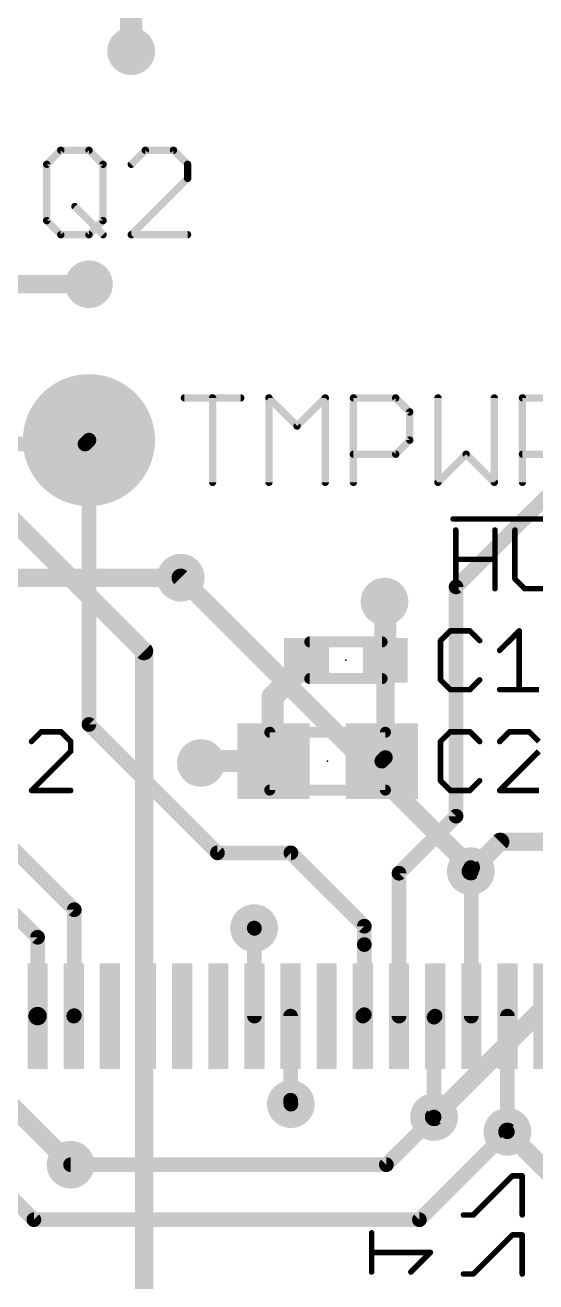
# Model space of a CAD drawing. Extents: x -18 to 144, y -21 to 125.
# Drawn here: x 27.82 to 34.89, y 71.53 to 88.93 of the extents above; entities that cross this region are included whole.
import ezdxf

# ---------------------------------------------------------------- set-up
doc = ezdxf.new("R2010")
doc.units = 0
for name, color, linetype in [('1', 251, 'CONTINUOUS'), ('15', 251, 'CONTINUOUS'), ('16', 175, 'CONTINUOUS'), ('17', 1, 'CONTINUOUS'), ('18', 82, 'CONTINUOUS'), ('21', 253, 'CONTINUOUS'), ('23', 7, 'CONTINUOUS'), ('25', 253, 'CONTINUOUS'), ('27', 251, 'CONTINUOUS'), ('28', 251, 'CONTINUOUS')]:
    doc.layers.add(name, color=color, linetype=linetype)

# ---------------------------------------------------------------- blocks, each defined once
blk = doc.blocks.new('RECT')
blk.add_solid([(-0.5, -0.5), (0.5, -0.5), (-0.5, 0.5), (0.5, 0.5)])
blk = doc.blocks.new('ROUNDP')
at = {"const_width": 0.5}
blk.add_lwpolyline([(0, -0.25, 1), (0, 0.25, 1), (0, -0.25)], format="xyb", dxfattribs=at)
blk = doc.blocks.new('ROUNDV')
at = {"const_width": 0.5}
blk.add_lwpolyline([(0, -0.25, 1), (0, 0.25, 1), (0, -0.25)], format="xyb", dxfattribs=at)

msp = doc.modelspace()

# ---------------------------------------------------------------- linework, layer by layer
at = {"layer": '1'}
for points, const_width in [([(29.2862, 89.408), (29.2862, 88.5698)], 0.3048), ([(27.559, 85.344), (28.702, 85.344)], 0.254), ([(33.782, 81.153), (38.1, 85.471)], 0.2032), ([(26.035, 83.131), (28.648, 83.131)], 0.2032), ([(28.648, 83.131), (28.702, 83.185)], 0.2032), ([(28.702, 83.185), (28.702, 79.248)], 0.2032), ([(32.8041, 80.137), (32.8041, 80.9879)], 0.3048), ([(32.8041, 80.9879), (32.7914, 80.9498)], 0.254), ([(33.782, 77.978), (33.782, 81.153)], 0.2032), ([(31.7119, 80.0989), (31.242, 79.629)], 0.3048), ([(31.7119, 80.137), (31.7119, 80.0989)], 0.3048), ([(32.8041, 80.137), (32.8041, 78.7901)], 0.254), ([(31.242, 79.629), (31.242, 78.752)], 0.3048), ([(28.702, 79.248), (30.48, 77.47)], 0.2032), ([(30.2768, 78.74), (30.2514, 78.7146)], 0.3048), ([(31.254, 78.74), (30.2768, 78.74)], 0.3048), ([(31.242, 78.752), (31.254, 78.74)], 0.3048), ([(32.8041, 78.7901), (32.754, 78.74)], 0.2032), ([(32.992, 77.188), (33.782, 77.978)], 0.2032), ([(27.4574, 77.724), (28.4988, 76.6826)], 0.2032), ([(30.48, 77.47), (31.496, 77.47)], 0.2032), ([(31.496, 77.47), (32.512, 76.454)], 0.2032), ([(32.992, 75.2094), (32.992, 77.188)], 0.2032), ([(33.992, 77.2092), (33.9852, 77.216)], 0.2032), ([(33.992, 75.2094), (33.992, 77.2092)], 0.2032), ([(27.3304, 76.962), (27.9908, 76.3016)], 0.2032), ([(28.4988, 76.6826), (28.4988, 75.2162)], 0.2032), ([(27.9908, 76.3016), (27.9908, 75.2106)], 0.2032), ([(30.992, 76.4246), (30.988, 76.4286)], 0.2032), ([(30.992, 75.2094), (30.992, 76.4246)], 0.2032), ([(32.512, 76.454), (32.512, 76.2)], 0.2032), ([(32.512, 76.2), (32.512, 75.2294)], 0.2032), ([(27.9908, 75.2106), (27.992, 75.2094)], 0.254), ([(28.4988, 75.2162), (28.492, 75.2094)], 0.2032), ([(31.492, 75.2094), (31.492, 74.045)], 0.2032), ([(32.512, 75.2294), (32.492, 75.2094)], 0.2032), ([(33.4772, 75.1946), (33.492, 75.2094)], 0.2032), ([(33.4772, 73.8124), (33.4772, 75.1946)], 0.2032), ([(34.492, 75.2094), (34.492, 73.608)], 0.2032), ([(31.492, 74.045), (31.496, 73.9902)], 0.2032), ([(32.8168, 73.152), (33.4772, 73.8124)], 0.2032), ([(34.492, 73.608), (33.274, 72.39)], 0.2032), ([(27.94, 72.39), (27.178, 73.152)], 0.2032), ([(32.8168, 73.152), (28.448, 73.152)], 0.2032), ([(33.274, 72.39), (27.94, 72.39)], 0.2032)]:
    msp.add_lwpolyline(points, dxfattribs=dict(at, const_width=const_width))
for points, const_width in [([(29.21, 88.5698, 1), (29.3624, 88.5698)], 0.1524), ([(28.702, 85.2805, 1), (28.702, 85.4075)], 0.127), ([(28.6121, 83.1669, 1), (28.6839, 83.0951)], 0.1016), ([(28.648, 83.0802, 1), (28.648, 83.1818)], 0.1016), ([(28.7528, 83.185, 1), (28.6512, 83.185)], 0.1016), ([(28.7379, 83.1491, 1), (28.6661, 83.2209)], 0.1016), ([(32.8803, 80.9879, 1), (32.7279, 80.9879)], 0.1524), ([(32.8643, 80.9678, 1), (32.7439, 81.008)], 0.127), ([(33.8328, 81.153, 1), (33.7312, 81.153)], 0.1016), ([(33.7461, 81.1889, 1), (33.8179, 81.1171)], 0.1016), ([(32.7312, 80.9699, 1), (32.8516, 80.9297)], 0.127), ([(31.7881, 80.137, 1), (31.6357, 80.137)], 0.1524), ([(31.7658, 80.045, 1), (31.658, 80.1528)], 0.1524), ([(32.8676, 80.137, 1), (32.7406, 80.137)], 0.127), ([(31.6357, 80.0989, 1), (31.7881, 80.0989)], 0.1524), ([(32.7279, 80.137, 1), (32.8803, 80.137)], 0.1524), ([(31.3182, 79.629, 1), (31.1658, 79.629)], 0.1524), ([(31.1881, 79.6829, 1), (31.2959, 79.5751)], 0.1524), ([(28.7379, 79.2839, 1), (28.6661, 79.2121)], 0.1016), ([(28.6512, 79.248, 1), (28.7528, 79.248)], 0.1016), ([(30.1975, 78.7685, 1), (30.3053, 78.6607)], 0.1524), ([(30.2768, 78.8162, 1), (30.2768, 78.6638)], 0.1524), ([(30.3307, 78.6861, 1), (30.2229, 78.7939)], 0.1524), ([(31.2959, 78.8059, 1), (31.1881, 78.6981)], 0.1524), ([(31.2001, 78.6861, 1), (31.3079, 78.7939)], 0.1524), ([(31.254, 78.6638, 1), (31.254, 78.8162)], 0.1524), ([(32.7406, 78.7901, 1), (32.8676, 78.7901)], 0.127), ([(32.84, 78.7542, 1), (32.7682, 78.826)], 0.1016), ([(31.1658, 78.752, 1), (31.3182, 78.752)], 0.1524), ([(32.7181, 78.7759, 1), (32.7899, 78.7041)], 0.1016), ([(33.7312, 77.978, 1), (33.8328, 77.978)], 0.1016), ([(33.8179, 77.9421, 1), (33.7461, 78.0139)], 0.1016), ([(30.48, 77.5208, 1), (30.48, 77.4192)], 0.1016), ([(30.4441, 77.4341, 1), (30.5159, 77.5059)], 0.1016), ([(31.5319, 77.5059, 1), (31.4601, 77.4341)], 0.1016), ([(31.496, 77.4192, 1), (31.496, 77.5208)], 0.1016), ([(33.0428, 77.188, 1), (32.9412, 77.188)], 0.1016), ([(32.9561, 77.2239, 1), (33.0279, 77.1521)], 0.1016), ([(34.0211, 77.2519, 1), (33.9493, 77.1801)], 0.1016), ([(34.0428, 77.2092, 1), (33.9412, 77.2092)], 0.1016), ([(33.9561, 77.1733, 1), (34.0279, 77.2451)], 0.1016), ([(28.5496, 76.6826, 1), (28.448, 76.6826)], 0.1016), ([(28.4629, 76.6467, 1), (28.5347, 76.7185)], 0.1016), ([(28.0416, 76.3016, 1), (27.94, 76.3016)], 0.1016), ([(31.0239, 76.4645, 1), (30.9521, 76.3927)], 0.1016), ([(31.0428, 76.4246, 1), (30.9412, 76.4246)], 0.1016), ([(30.9561, 76.3887, 1), (31.0279, 76.4605)], 0.1016), ([(32.5628, 76.454, 1), (32.4612, 76.454)], 0.1016), ([(32.4761, 76.4181, 1), (32.5479, 76.4899)], 0.1016), ([(27.9549, 76.2657, 1), (28.0267, 76.3375)], 0.1016), ([(32.5628, 76.2, 1), (32.4612, 76.2)], 0.1016), ([(32.4612, 76.2, 1), (32.5628, 76.2)], 0.1016), ([(28.0357, 75.2555, 1), (27.9459, 75.1657)], 0.127), ([(27.9471, 75.1645, 1), (28.0369, 75.2543)], 0.127), ([(27.94, 75.2106, 1), (28.0416, 75.2106)], 0.1016), ([(28.4561, 75.2453, 1), (28.5279, 75.1735)], 0.1016), ([(28.448, 75.2162, 1), (28.5496, 75.2162)], 0.1016), ([(28.5347, 75.1803, 1), (28.4629, 75.2521)], 0.1016), ([(30.9412, 75.2094, 1), (31.0428, 75.2094)], 0.1016), ([(31.5428, 75.2094, 1), (31.4412, 75.2094)], 0.1016), ([(32.4561, 75.2453, 1), (32.5279, 75.1735)], 0.1016), ([(32.4612, 75.2294, 1), (32.5628, 75.2294)], 0.1016), ([(32.5479, 75.1935, 1), (32.4761, 75.2653)], 0.1016), ([(32.9412, 75.2094, 1), (33.0428, 75.2094)], 0.1016), ([(33.528, 75.1946, 1), (33.4264, 75.1946)], 0.1016), ([(33.4413, 75.2305, 1), (33.5131, 75.1587)], 0.1016), ([(33.5279, 75.1735, 1), (33.4561, 75.2453)], 0.1016), ([(33.9412, 75.2094, 1), (34.0428, 75.2094)], 0.1016), ([(34.5428, 75.2094, 1), (34.4412, 75.2094)], 0.1016), ([(31.5427, 74.0487, 1), (31.4413, 74.0413)], 0.1016), ([(31.4412, 74.045, 1), (31.5428, 74.045)], 0.1016), ([(31.4453, 73.9865, 1), (31.5467, 73.9939)], 0.1016), ([(33.4264, 73.8124, 1), (33.528, 73.8124)], 0.1016), ([(33.5131, 73.7765, 1), (33.4413, 73.8483)], 0.1016), ([(34.4412, 73.608, 1), (34.5428, 73.608)], 0.1016), ([(34.5279, 73.5721, 1), (34.4561, 73.6439)], 0.1016), ([(28.448, 73.2028, 1), (28.448, 73.1012)], 0.1016), ([(32.7809, 73.1879, 1), (32.8527, 73.1161)], 0.1016), ([(32.8168, 73.1012, 1), (32.8168, 73.2028)], 0.1016), ([(27.94, 72.4408, 1), (27.94, 72.3392)], 0.1016), ([(27.9041, 72.3541, 1), (27.9759, 72.4259)], 0.1016), ([(33.2381, 72.4259, 1), (33.3099, 72.3541)], 0.1016), ([(33.274, 72.3392, 1), (33.274, 72.4408)], 0.1016)]:
    msp.add_lwpolyline(points, format="xyb", dxfattribs=dict(at, const_width=const_width))
at = {"layer": '15', "const_width": 0.254}
msp.add_lwpolyline([(29.972, 81.28), (26.162, 81.28)], dxfattribs=at)
at = {"layer": '15', "const_width": 0.127}
msp.add_lwpolyline([(29.972, 81.2165, 1), (29.972, 81.3435)], format="xyb", dxfattribs=at)
at = {"layer": '16'}
for points, const_width in [([(29.464, 80.264), (27.178, 82.55)], 0.254), ([(33.9852, 77.2668), (29.972, 81.28)], 0.254), ([(29.464, 80.264), (29.464, 63.881)], 0.254), ([(28.448, 73.152), (22.606, 79.0448)], 0.254), ([(34.3916, 77.6224), (33.9852, 77.216)], 0.254), ([(45.0596, 77.6224), (34.3916, 77.6224)], 0.254), ([(33.9852, 77.216), (33.9852, 77.2668)], 0.2032), ([(36.4744, 76.8096), (33.4772, 73.8124)], 0.254), ([(35.456, 72.644), (34.492, 73.608)], 0.254)]:
    msp.add_lwpolyline(points, dxfattribs=dict(at, const_width=const_width))
for points, const_width in [([(30.0169, 81.3249, 1), (29.9271, 81.2351)], 0.127), ([(29.5275, 80.264, 1), (29.4005, 80.264)], 0.127), ([(29.4191, 80.2191, 1), (29.5089, 80.3089)], 0.127), ([(34.3916, 77.6859, 1), (34.3916, 77.5589)], 0.127), ([(34.4365, 77.5775, 1), (34.3467, 77.6673)], 0.127), ([(33.9403, 77.2609, 1), (34.0301, 77.1711)], 0.127), ([(33.9403, 77.2219, 1), (34.0301, 77.3117)], 0.127), ([(34.036, 77.2668, 1), (33.9344, 77.2668)], 0.1016), ([(33.9344, 77.216, 1), (34.036, 77.216)], 0.1016), ([(33.4323, 73.8573, 1), (33.5221, 73.7675)], 0.127), ([(34.5369, 73.6529, 1), (34.4471, 73.5631)], 0.127), ([(28.4029, 73.1073, 1), (28.4931, 73.1967)], 0.127)]:
    msp.add_lwpolyline(points, format="xyb", dxfattribs=dict(at, const_width=const_width))
at = {"layer": '21'}
for points, const_width in [([(30.0228, 83.7702), (30.8024, 83.7702)], 0.1016), ([(30.4126, 82.6008), (30.4126, 83.7702)], 0.1016), ([(31.1922, 82.6008), (31.1922, 83.7702)], 0.1016), ([(31.1922, 83.7702), (31.582, 83.3804)], 0.1016), ([(31.582, 83.3804), (31.9718, 83.7702)], 0.1016), ([(31.9718, 83.7702), (31.9718, 82.6008)], 0.1016), ([(32.3616, 82.6008), (32.3616, 83.7702)], 0.1016), ([(32.3616, 83.7702), (32.9463, 83.7702)], 0.1016), ([(32.9463, 83.7702), (33.1412, 83.5753)], 0.1016), ([(33.531, 83.7702), (33.531, 82.6008)], 0.1016), ([(34.3106, 82.6008), (34.3106, 83.7702)], 0.1016), ([(34.7004, 82.6008), (34.7004, 83.7702)], 0.1016), ([(34.7004, 83.7702), (35.2851, 83.7702)], 0.1016), ([(33.1412, 83.5753), (33.1412, 83.1855)], 0.1016), ([(33.1412, 83.1855), (32.9463, 82.9906)], 0.1016), ([(32.9463, 82.9906), (32.3616, 82.9906)], 0.1016), ([(33.531, 82.6008), (33.9208, 82.9906)], 0.1016), ([(33.9208, 82.9906), (34.3106, 82.6008)], 0.1016), ([(35.2851, 82.9906), (34.7004, 82.9906)], 0.1016), ([(32.758, 80.391), (31.758, 80.391)], 0.1524), ([(31.758, 79.883), (32.758, 79.883)], 0.1524), ([(32.804, 79.14), (31.204, 79.14)], 0.1524), ([(31.204, 79.14), (31.204, 78.34)], 0.1524), ([(32.804, 78.34), (32.804, 79.14)], 0.1524), ([(31.204, 78.34), (32.804, 78.34)], 0.1524)]:
    msp.add_lwpolyline(points, dxfattribs=dict(at, const_width=const_width))
for points, const_width in [([(30.0228, 83.7956, 1), (30.0228, 83.7448)], 0.0508), ([(30.438, 83.7702, 1), (30.3872, 83.7702)], 0.0508), ([(30.8024, 83.7448, 1), (30.8024, 83.7956)], 0.0508), ([(31.2102, 83.7882, 1), (31.1742, 83.7522)], 0.0508), ([(31.2176, 83.7702, 1), (31.1668, 83.7702)], 0.0508), ([(31.9972, 83.7702, 1), (31.9464, 83.7702)], 0.0508), ([(31.9898, 83.7522, 1), (31.9538, 83.7882)], 0.0508), ([(32.387, 83.7702, 1), (32.3362, 83.7702)], 0.0508), ([(32.3616, 83.7956, 1), (32.3616, 83.7448)], 0.0508), ([(32.9643, 83.7882, 1), (32.9283, 83.7522)], 0.0508), ([(32.9463, 83.7448, 1), (32.9463, 83.7956)], 0.0508), ([(33.5564, 83.7702, 1), (33.5056, 83.7702)], 0.0508), ([(34.336, 83.7702, 1), (34.2852, 83.7702)], 0.0508), ([(34.7258, 83.7702, 1), (34.675, 83.7702)], 0.0508), ([(34.7004, 83.7956, 1), (34.7004, 83.7448)], 0.0508), ([(33.1666, 83.5753, 1), (33.1158, 83.5753)], 0.0508), ([(33.1232, 83.5573, 1), (33.1592, 83.5933)], 0.0508), ([(31.564, 83.3984, 1), (31.6, 83.3624)], 0.0508), ([(31.564, 83.3624, 1), (31.6, 83.3984)], 0.0508), ([(33.1158, 83.1855, 1), (33.1666, 83.1855)], 0.0508), ([(33.1592, 83.1675, 1), (33.1232, 83.2035)], 0.0508), ([(32.3616, 83.016, 1), (32.3616, 82.9652)], 0.0508), ([(32.9283, 83.0086, 1), (32.9643, 82.9726)], 0.0508), ([(32.9463, 82.9652, 1), (32.9463, 83.016)], 0.0508), ([(33.9387, 83.0086, 1), (33.9028, 82.9726)], 0.0508), ([(33.9387, 82.9726, 1), (33.9028, 83.0086)], 0.0508), ([(34.7004, 83.016, 1), (34.7004, 82.9652)], 0.0508), ([(30.3872, 82.6008, 1), (30.438, 82.6008)], 0.0508), ([(31.1668, 82.6008, 1), (31.2176, 82.6008)], 0.0508), ([(31.9464, 82.6008, 1), (31.9972, 82.6008)], 0.0508), ([(32.3362, 82.6008, 1), (32.387, 82.6008)], 0.0508), ([(33.513, 82.6188, 1), (33.549, 82.5828)], 0.0508), ([(33.5056, 82.6008, 1), (33.5564, 82.6008)], 0.0508), ([(34.2852, 82.6008, 1), (34.336, 82.6008)], 0.0508), ([(34.2926, 82.5828, 1), (34.3285, 82.6188)], 0.0508), ([(34.675, 82.6008, 1), (34.7258, 82.6008)], 0.0508), ([(31.758, 80.4291, 1), (31.758, 80.3529)], 0.0762), ([(32.758, 80.3529, 1), (32.758, 80.4291)], 0.0762), ([(31.758, 79.9211, 1), (31.758, 79.8449)], 0.0762), ([(32.758, 79.8449, 1), (32.758, 79.9211)], 0.0762), ([(31.204, 79.1781, 1), (31.204, 79.1019)], 0.0762), ([(31.2421, 79.14, 1), (31.1659, 79.14)], 0.0762), ([(32.8421, 79.14, 1), (32.7659, 79.14)], 0.0762), ([(32.804, 79.1019, 1), (32.804, 79.1781)], 0.0762), ([(31.204, 78.3781, 1), (31.204, 78.3019)], 0.0762), ([(31.1659, 78.34, 1), (31.2421, 78.34)], 0.0762), ([(32.7659, 78.34, 1), (32.8421, 78.34)], 0.0762), ([(32.804, 78.3019, 1), (32.804, 78.3781)], 0.0762)]:
    msp.add_lwpolyline(points, format="xyb", dxfattribs=dict(at, const_width=const_width))
at = {"layer": '23'}
for p in [(28.702, 83.185), (32.258, 80.137), (32.004, 78.74)]:
    msp.add_point(p, dxfattribs=at)
at = {"layer": '25', "const_width": 0.0762}
for points in [[(33.7393, 82.0928), (38.6507, 82.0928)], [(33.7774, 81.1276), (33.7774, 81.9411)], [(34.3197, 81.9411), (34.3197, 81.1276)], [(34.5959, 81.9411), (34.5959, 81.2632)], [(33.7774, 81.5343), (34.3197, 81.5343)], [(34.5959, 81.2632), (34.7315, 81.1276)], [(34.7315, 81.1276), (35.0027, 81.1276)], [(28.0433, 79.1471), (27.9077, 79.0115)], [(28.3144, 79.1471), (28.0433, 79.1471)], [(28.45, 79.0115), (28.3144, 79.1471)], [(28.45, 78.8759), (28.45, 79.0115)], [(27.9077, 78.3336), (28.45, 78.8759)], [(28.45, 78.3336), (27.9077, 78.3336)]]:
    msp.add_lwpolyline(points, dxfattribs=at)
at = {"layer": '25', "const_width": 0.0381}
for points in [[(33.7393, 82.1118, 1), (33.7393, 82.0738)], [(33.7964, 81.9411, 1), (33.7583, 81.9411)], [(34.3387, 81.9411, 1), (34.3006, 81.9411)], [(34.615, 81.9411, 1), (34.5769, 81.9411)], [(33.7774, 81.5534, 1), (33.7774, 81.5153)], [(34.3197, 81.5153, 1), (34.3197, 81.5534)], [(34.6094, 81.2767, 1), (34.5825, 81.2497)], [(34.5769, 81.2632, 1), (34.615, 81.2632)], [(33.7583, 81.1276, 1), (33.7964, 81.1276)], [(34.3006, 81.1276, 1), (34.3387, 81.1276)], [(34.7315, 81.1466, 1), (34.7315, 81.1086)], [(34.7181, 81.1141, 1), (34.745, 81.1411)], [(28.0433, 79.1661, 1), (28.0433, 79.128)], [(28.0567, 79.1336, 1), (28.0298, 79.1606)], [(28.3279, 79.1606, 1), (28.301, 79.1336)], [(28.3144, 79.128, 1), (28.3144, 79.1661)], [(27.8942, 79.025, 1), (27.9211, 78.998)], [(28.4691, 79.0115, 1), (28.431, 79.0115)], [(28.4365, 78.998, 1), (28.4635, 79.025)], [(28.431, 78.8759, 1), (28.4691, 78.8759)], [(28.4635, 78.8625, 1), (28.4365, 78.8894)], [(27.8942, 78.3471, 1), (27.9211, 78.3201)], [(27.9077, 78.3526, 1), (27.9077, 78.3146)], [(28.45, 78.3146, 1), (28.45, 78.3526)]]:
    msp.add_lwpolyline(points, format="xyb", dxfattribs=at)
at = {"layer": '27'}
for points, const_width in [([(28.1178, 87.0043), (28.3127, 87.1992)], 0.1016), ([(28.3127, 87.1992), (28.7025, 87.1992)], 0.1016), ([(28.7025, 87.1992), (28.8974, 87.0043)], 0.1016), ([(29.4821, 87.1992), (29.2872, 87.0043)], 0.1016), ([(29.8719, 87.1992), (29.4821, 87.1992)], 0.1016), ([(30.0668, 87.0043), (29.8719, 87.1992)], 0.1016), ([(28.1178, 86.2247), (28.1178, 87.0043)], 0.1016), ([(28.8974, 87.0043), (28.8974, 86.2247)], 0.1016), ([(30.0668, 86.8094), (30.0668, 87.0043)], 0.1016), ([(29.2872, 86.0298), (30.0668, 86.8094)], 0.1016), ([(28.5076, 86.4196), (28.8974, 86.0298)], 0.1016), ([(28.3127, 86.0298), (28.1178, 86.2247)], 0.1016), ([(28.8974, 86.2247), (28.7025, 86.0298)], 0.1016), ([(28.7025, 86.0298), (28.3127, 86.0298)], 0.1016), ([(30.0668, 86.0298), (29.2872, 86.0298)], 0.1016), ([(33.7017, 80.5441), (33.5661, 80.4085)], 0.0762), ([(33.9728, 80.5441), (33.7017, 80.5441)], 0.0762), ([(34.1084, 80.4085), (33.9728, 80.5441)], 0.0762), ([(34.3847, 80.2729), (34.6558, 80.5441)], 0.0762), ([(34.6558, 80.5441), (34.6558, 79.7306)], 0.0762), ([(33.5661, 80.4085), (33.5661, 79.8662)], 0.0762), ([(33.5661, 79.8662), (33.7017, 79.7306)], 0.0762), ([(33.9728, 79.7306), (34.1084, 79.8662)], 0.0762), ([(33.7017, 79.7306), (33.9728, 79.7306)], 0.0762), ([(34.3847, 79.7306), (34.927, 79.7306)], 0.0762), ([(33.7017, 79.1471), (33.5661, 79.0115)], 0.0762), ([(33.9728, 79.1471), (33.7017, 79.1471)], 0.0762), ([(34.1084, 79.0115), (33.9728, 79.1471)], 0.0762), ([(34.5203, 79.1471), (34.3847, 79.0115)], 0.0762), ([(34.7914, 79.1471), (34.5203, 79.1471)], 0.0762), ([(34.927, 79.0115), (34.7914, 79.1471)], 0.0762), ([(33.5661, 79.0115), (33.5661, 78.4692)], 0.0762), ([(34.3847, 78.3336), (34.927, 78.8759)], 0.0762), ([(33.5661, 78.4692), (33.7017, 78.3336)], 0.0762), ([(33.9728, 78.3336), (34.1084, 78.4692)], 0.0762), ([(33.7017, 78.3336), (33.9728, 78.3336)], 0.0762), ([(34.927, 78.3336), (34.3847, 78.3336)], 0.0762)]:
    msp.add_lwpolyline(points, dxfattribs=dict(at, const_width=const_width))
for points, const_width in [([(28.3127, 87.2246, 1), (28.3127, 87.1738)], 0.0508), ([(28.3307, 87.1812, 1), (28.2947, 87.2172)], 0.0508), ([(28.7205, 87.2172, 1), (28.6845, 87.1812)], 0.0508), ([(28.7025, 87.1738, 1), (28.7025, 87.2246)], 0.0508), ([(29.4821, 87.2246, 1), (29.4821, 87.1738)], 0.0508), ([(29.5001, 87.1812, 1), (29.4641, 87.2172)], 0.0508), ([(29.8899, 87.2172, 1), (29.8539, 87.1812)], 0.0508), ([(29.8719, 87.1738, 1), (29.8719, 87.2246)], 0.0508), ([(28.0998, 87.0223, 1), (28.1358, 86.9863)], 0.0508), ([(28.1432, 87.0043, 1), (28.0924, 87.0043)], 0.0508), ([(28.9228, 87.0043, 1), (28.872, 87.0043)], 0.0508), ([(28.8794, 86.9863, 1), (28.9154, 87.0223)], 0.0508), ([(29.2692, 87.0223, 1), (29.3052, 86.9863)], 0.0508), ([(30.0922, 87.0043, 1), (30.0414, 87.0043)], 0.0508), ([(30.0488, 86.9863, 1), (30.0848, 87.0223)], 0.0508), ([(30.0848, 86.7914, 1), (30.0488, 86.8274)], 0.0508), ([(30.0414, 86.8094, 1), (30.0922, 86.8094)], 0.0508), ([(28.5256, 86.4376, 1), (28.4896, 86.4016)], 0.0508), ([(28.1358, 86.2427, 1), (28.0998, 86.2067)], 0.0508), ([(28.0924, 86.2247, 1), (28.1432, 86.2247)], 0.0508), ([(28.872, 86.2247, 1), (28.9228, 86.2247)], 0.0508), ([(28.9154, 86.2067, 1), (28.8794, 86.2427)], 0.0508), ([(28.3127, 86.0552, 1), (28.3127, 86.0044)], 0.0508), ([(28.2947, 86.0118, 1), (28.3307, 86.0478)], 0.0508), ([(28.6845, 86.0478, 1), (28.7205, 86.0118)], 0.0508), ([(28.7025, 86.0044, 1), (28.7025, 86.0552)], 0.0508), ([(28.8794, 86.0118, 1), (28.9154, 86.0478)], 0.0508), ([(29.2692, 86.0478, 1), (29.3052, 86.0118)], 0.0508), ([(29.2872, 86.0552, 1), (29.2872, 86.0044)], 0.0508), ([(30.0668, 86.0044, 1), (30.0668, 86.0552)], 0.0508), ([(33.7017, 80.5631, 1), (33.7017, 80.525)], 0.0381), ([(33.7152, 80.5306, 1), (33.6882, 80.5576)], 0.0381), ([(33.9863, 80.5576, 1), (33.9594, 80.5306)], 0.0381), ([(33.9728, 80.525, 1), (33.9728, 80.5631)], 0.0381), ([(34.6749, 80.5441, 1), (34.6368, 80.5441)], 0.0381), ([(34.6693, 80.5306, 1), (34.6424, 80.5576)], 0.0381), ([(33.5851, 80.4085, 1), (33.547, 80.4085)], 0.0381), ([(33.5526, 80.422, 1), (33.5796, 80.395)], 0.0381), ([(34.095, 80.395, 1), (34.1219, 80.422)], 0.0381), ([(34.3712, 80.2864, 1), (34.3981, 80.2595)], 0.0381), ([(33.547, 79.8662, 1), (33.5851, 79.8662)], 0.0381), ([(33.5796, 79.8797, 1), (33.5526, 79.8527)], 0.0381), ([(34.1219, 79.8527, 1), (34.095, 79.8797)], 0.0381), ([(33.7017, 79.7497, 1), (33.7017, 79.7116)], 0.0381), ([(33.6882, 79.7171, 1), (33.7152, 79.7441)], 0.0381), ([(33.9594, 79.7441, 1), (33.9863, 79.7171)], 0.0381), ([(33.9728, 79.7116, 1), (33.9728, 79.7497)], 0.0381), ([(34.3847, 79.7497, 1), (34.3847, 79.7116)], 0.0381), ([(34.6368, 79.7306, 1), (34.6749, 79.7306)], 0.0381), ([(33.7017, 79.1661, 1), (33.7017, 79.128)], 0.0381), ([(33.7152, 79.1336, 1), (33.6882, 79.1606)], 0.0381), ([(33.9863, 79.1606, 1), (33.9594, 79.1336)], 0.0381), ([(33.9728, 79.128, 1), (33.9728, 79.1661)], 0.0381), ([(34.5203, 79.1661, 1), (34.5203, 79.128)], 0.0381), ([(34.5337, 79.1336, 1), (34.5068, 79.1606)], 0.0381), ([(34.8049, 79.1606, 1), (34.778, 79.1336)], 0.0381), ([(34.7914, 79.128, 1), (34.7914, 79.1661)], 0.0381), ([(33.5851, 79.0115, 1), (33.547, 79.0115)], 0.0381), ([(33.5526, 79.025, 1), (33.5796, 78.998)], 0.0381), ([(34.095, 78.998, 1), (34.1219, 79.025)], 0.0381), ([(34.3712, 79.025, 1), (34.3981, 78.998)], 0.0381), ([(33.547, 78.4692, 1), (33.5851, 78.4692)], 0.0381), ([(33.5796, 78.4827, 1), (33.5526, 78.4557)], 0.0381), ([(34.1219, 78.4557, 1), (34.095, 78.4827)], 0.0381), ([(33.7017, 78.3526, 1), (33.7017, 78.3146)], 0.0381), ([(33.6882, 78.3201, 1), (33.7152, 78.3471)], 0.0381), ([(33.9594, 78.3471, 1), (33.9863, 78.3201)], 0.0381), ([(33.9728, 78.3146, 1), (33.9728, 78.3526)], 0.0381), ([(34.3712, 78.3471, 1), (34.3981, 78.3201)], 0.0381), ([(34.3847, 78.3526, 1), (34.3847, 78.3146)], 0.0381)]:
    msp.add_lwpolyline(points, format="xyb", dxfattribs=dict(at, const_width=const_width))
at = {"layer": '28', "const_width": 0.0762}
for points in [[(34.5615, 72.9987), (34.0192, 72.4564)], [(34.6971, 72.9987), (34.5615, 72.9987)], [(34.6971, 72.4564), (34.6971, 72.9987)], [(34.0192, 72.4564), (33.8836, 72.4564)], [(32.6136, 71.6661), (32.6136, 72.2084)], [(34.5615, 72.1801), (34.0192, 71.6378)], [(34.6971, 72.1801), (34.5615, 72.1801)], [(34.6971, 71.6378), (34.6971, 72.1801)], [(33.4271, 71.9373), (32.6136, 71.9373)], [(33.1559, 71.6661), (33.4271, 71.9373)], [(34.0192, 71.6378), (33.8836, 71.6378)]]:
    msp.add_lwpolyline(points, dxfattribs=at)
at = {"layer": '28', "const_width": 0.0381}
for points in [[(34.5615, 73.0178, 1), (34.5615, 72.9797)], [(34.575, 72.9852, 1), (34.548, 73.0122)], [(34.7161, 72.9987, 1), (34.678, 72.9987)], [(34.6971, 72.9797, 1), (34.6971, 73.0178)], [(33.8836, 72.4754, 1), (33.8836, 72.4373)], [(34.0057, 72.4699, 1), (34.0327, 72.4429)], [(34.0192, 72.4373, 1), (34.0192, 72.4754)], [(34.678, 72.4564, 1), (34.7161, 72.4564)], [(32.6326, 72.2084, 1), (32.5945, 72.2084)], [(34.5615, 72.1992, 1), (34.5615, 72.1611)], [(34.575, 72.1667, 1), (34.548, 72.1936)], [(34.7161, 72.1801, 1), (34.678, 72.1801)], [(34.6971, 72.1611, 1), (34.6971, 72.1992)], [(32.6136, 71.9563, 1), (32.6136, 71.9182)], [(33.4406, 71.9238, 1), (33.4136, 71.9507)], [(33.4271, 71.9182, 1), (33.4271, 71.9563)], [(33.1425, 71.6796, 1), (33.1694, 71.6526)], [(32.5945, 71.6661, 1), (32.6326, 71.6661)], [(33.8836, 71.6569, 1), (33.8836, 71.6188)], [(34.0057, 71.6513, 1), (34.0327, 71.6243)], [(34.0192, 71.6188, 1), (34.0192, 71.6569)], [(34.678, 71.6378, 1), (34.7161, 71.6378)]]:
    msp.add_lwpolyline(points, format="xyb", dxfattribs=at)

# ---------------------------------------------------------------- block references
at = {"layer": '1', "xscale": 0.62, "yscale": 0.62}
for p in [(31.7119, 80.137), (32.8041, 80.137)]:
    msp.add_blockref('RECT', p, dxfattribs=at)
at = {"layer": '1', "yscale": 1.05}
for p in [(31.254, 78.74), (32.754, 78.74)]:
    msp.add_blockref('RECT', p, dxfattribs=at)
at = {"layer": '1', "xscale": 0.2794, "yscale": 1.462, "rotation": 180}
for p in [(27.992, 75.2094), (28.492, 75.2094), (28.992, 75.2094), (29.492, 75.2094), (29.992, 75.2094), (30.492, 75.2094), (30.992, 75.2094), (31.492, 75.2094), (31.992, 75.2094), (32.492, 75.2094), (32.992, 75.2094), (33.492, 75.2094), (33.992, 75.2094), (34.492, 75.2094), (34.992, 75.2094)]:
    msp.add_blockref('RECT', p, dxfattribs=at)
at = {"layer": '17'}
for xscale, yscale in [(1.8288, 1.8288), (1.8288, 1.8288), (1.6002, 1.6002), (1.6002, 1.6002)]:
    msp.add_blockref('ROUNDP', (28.702, 83.185), dxfattribs=dict(at, xscale=xscale, yscale=yscale))
at = {"layer": '18', "xscale": 0.6604, "yscale": 0.6604}
for p in [(29.2862, 88.5698), (29.2862, 88.5698), (29.2862, 88.5698), (29.2862, 88.5698), (28.702, 85.344), (28.702, 85.344), (28.702, 85.344), (28.702, 85.344), (29.972, 81.28), (29.972, 81.28), (29.972, 81.28), (29.972, 81.28), (32.7914, 80.9498), (32.7914, 80.9498), (32.7914, 80.9498), (32.7914, 80.9498), (30.2514, 78.7146), (30.2514, 78.7146), (30.2514, 78.7146), (30.2514, 78.7146), (33.9852, 77.216), (33.9852, 77.216), (33.9852, 77.216), (33.9852, 77.216), (30.988, 76.4286), (30.988, 76.4286), (30.988, 76.4286), (30.988, 76.4286), (31.496, 73.9902), (31.496, 73.9902), (31.496, 73.9902), (31.496, 73.9902), (33.4772, 73.8124), (33.4772, 73.8124), (33.4772, 73.8124), (33.4772, 73.8124), (34.492, 73.608), (34.492, 73.608), (34.492, 73.608), (34.492, 73.608), (28.448, 73.152), (28.448, 73.152), (28.448, 73.152), (28.448, 73.152)]:
    msp.add_blockref('ROUNDV', p, dxfattribs=at)

doc.saveas('drawing.dxf')
